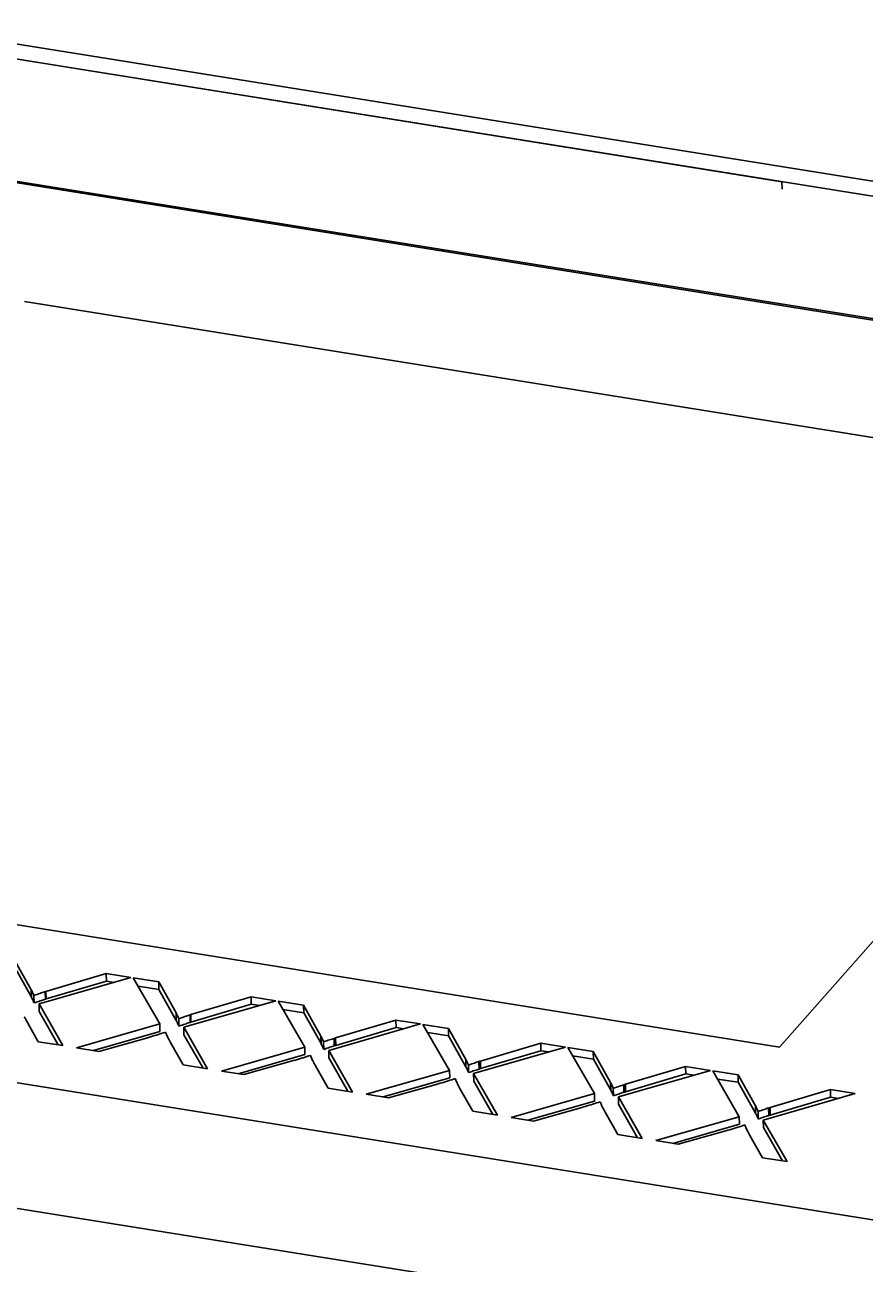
# Model space of a CAD drawing. Extents: x -1051 to 2563, y -231 to 775.
# Drawn here: x -177.97 to -172.94, y 536.33 to 543.75 of the extents above; entities that cross this region are included whole.
import ezdxf

# ---------------------------------------------------------------- set-up
doc = ezdxf.new("R2010")
doc.units = 0

msp = doc.modelspace()

# ---------------------------------------------------------------- linework, layer by layer
at = {"color": 7, "lineweight": 35, "ltscale": 0.282774}
for p, q in [((-178.7477, 543.7507), (-167.5792, 541.9613)), ((-167.5778, 541.8715), (-178.7463, 543.6609))]:
    msp.add_line(p, q, dxfattribs=at)
at = {"color": 7, "lineweight": 35, "ltscale": 0.134317}
msp.add_line((-173.4413, 542.8109), (-178.7463, 543.6609), dxfattribs=at)
at = {"color": 7, "lineweight": 35, "ltscale": 0.353467}
for p, q in [((-180.6903, 543.2407), (-166.7296, 541.0039)), ((-180.6901, 543.2317), (-166.7295, 540.9949)), ((-171.481, 535.6177), (-185.4417, 537.8545))]:
    msp.add_line(p, q, dxfattribs=at)
at = {"color": 7, "lineweight": 35, "ltscale": 0.001122}
for p, q in [((-173.4413, 542.8109), (-173.4406, 542.7661)), ((-177.8526, 537.9623), (-177.8519, 537.9175)), ((-177.92, 537.9398), (-177.9193, 537.8949)), ((-176.6199, 537.9318), (-176.6192, 537.8869)), ((-176.3056, 537.8814), (-176.3049, 537.8365)), ((-177.069, 537.835), (-177.0683, 537.7902)), ((-177.1661, 537.7693), (-177.1654, 537.7244)), ((-177.0224, 537.7498), (-177.0217, 537.705)), ((-176.1855, 537.6619), (-176.1848, 537.617)), ((-176.1182, 537.6844), (-176.1175, 537.6396)), ((-176.1137, 537.6859), (-176.113, 537.641)), ((-174.8854, 537.6539), (-174.8847, 537.609)), ((-174.5712, 537.6035), (-174.5705, 537.5587)), ((-175.3345, 537.5571), (-175.3338, 537.5123)), ((-175.2465, 537.5469), (-175.2458, 537.502)), ((-175.4316, 537.4914), (-175.4309, 537.4465)), ((-175.288, 537.4719), (-175.2873, 537.4271)), ((-174.4511, 537.384), (-174.4504, 537.3391)), ((-174.3888, 537.405), (-174.3881, 537.3601)), ((-174.3837, 537.4066), (-174.383, 537.3617)), ((-173.151, 537.376), (-173.1503, 537.3311)), ((-173.6001, 537.2792), (-173.5994, 537.2344)), ((-173.6972, 537.2135), (-173.6965, 537.1686)), ((-173.5216, 537.266), (-173.5209, 537.2211)), ((-173.512, 537.269), (-173.5113, 537.2241)), ((-173.5535, 537.194), (-173.5528, 537.1492))]:
    msp.add_line(p, q, dxfattribs=at)
at = {"color": 7, "lineweight": 35, "ltscale": 0.187621}
msp.add_line((-177.9763, 542.0934), (-170.566, 540.9062), dxfattribs=at)
at = {"color": 7, "lineweight": 35, "ltscale": 0.110498}
msp.add_line((-170.5314, 540.9454), (-173.4553, 537.6309), dxfattribs=at)
at = {"color": 7, "lineweight": 35, "ltscale": 0.188516}
msp.add_line((-173.4553, 537.6309), (-180.901, 538.8238), dxfattribs=at)
at = {"color": 7, "lineweight": 35, "ltscale": 0.282773}
msp.add_line((-172.3249, 536.504), (-183.4933, 538.2934), dxfattribs=at)
at = {"color": 7, "lineweight": 35, "ltscale": 0.005311}
for p, q in [((-178.0401, 538.1593), (-177.9362, 537.974)), ((-177.1721, 537.9755), (-177.0683, 537.7902)), ((-176.3056, 537.8814), (-176.2018, 537.6961)), ((-175.4377, 537.6976), (-175.3338, 537.5123)), ((-174.5712, 537.6035), (-174.4673, 537.4182)), ((-173.7033, 537.4197), (-173.5994, 537.2344))]:
    msp.add_line(p, q, dxfattribs=at)
at = {"color": 7, "lineweight": 35, "ltscale": 0.005312}
for p, q in [((-178.0394, 538.1144), (-177.9355, 537.9291)), ((-177.1729, 538.0204), (-177.069, 537.835)), ((-176.3049, 537.8365), (-176.201, 537.6512)), ((-175.4384, 537.7425), (-175.3345, 537.5571)), ((-174.5705, 537.5587), (-174.4666, 537.3733)), ((-173.704, 537.4646), (-173.6001, 537.2792))]:
    msp.add_line(p, q, dxfattribs=at)
at = {"color": 7, "lineweight": 35, "ltscale": 0.014318}
for p, q in [((-177.3392, 538.0471), (-177.8896, 537.8888)), ((-173.8703, 537.4912), (-174.4207, 537.333))]:
    msp.add_line(p, q, dxfattribs=at)
at = {"color": 7, "lineweight": 35, "ltscale": 0.009414}
for p, q in [((-177.8481, 537.9637), (-177.4871, 538.0707)), ((-177.8474, 537.9188), (-177.4864, 538.0258)), ((-176.9809, 537.8248), (-176.6199, 537.9318)), ((-176.9802, 537.7799), (-176.6192, 537.8869)), ((-176.1137, 537.6859), (-175.7527, 537.7928)), ((-176.113, 537.641), (-175.752, 537.7479)), ((-175.2465, 537.5469), (-174.8854, 537.6539)), ((-175.2458, 537.502), (-174.8847, 537.609)), ((-174.3792, 537.408), (-174.0182, 537.515)), ((-174.3785, 537.363), (-174.0175, 537.47)), ((-173.512, 537.269), (-173.151, 537.376)), ((-173.5113, 537.2241), (-173.1503, 537.3311))]:
    msp.add_line(p, q, dxfattribs=at)
at = {"color": 7, "lineweight": 35, "ltscale": 0.003745}
for p, q in [((-177.4871, 538.0707), (-177.3392, 538.0471)), ((-176.6199, 537.9318), (-176.472, 537.9081)), ((-175.7527, 537.7928), (-175.6047, 537.7692)), ((-174.8854, 537.6539), (-174.7375, 537.6302)), ((-174.0182, 537.515), (-173.8703, 537.4912)), ((-173.151, 537.376), (-173.0031, 537.3523))]:
    msp.add_line(p, q, dxfattribs=at)
at = {"color": 7, "lineweight": 35, "ltscale": 0.001123}
for p, q in [((-177.4871, 538.0707), (-177.4864, 538.0258)), ((-177.1729, 538.0204), (-177.1721, 537.9755)), ((-177.9362, 537.974), (-177.9355, 537.9291)), ((-177.8481, 537.9637), (-177.8474, 537.9188)), ((-177.8896, 537.8888), (-177.8889, 537.8439)), ((-177.0528, 537.8008), (-177.0521, 537.7559)), ((-176.9854, 537.8234), (-176.9847, 537.7785)), ((-176.9809, 537.8248), (-176.9802, 537.7799)), ((-175.7527, 537.7928), (-175.752, 537.7479)), ((-175.4384, 537.7425), (-175.4377, 537.6976)), ((-176.2018, 537.6961), (-176.201, 537.6512)), ((-176.1232, 537.6829), (-176.1225, 537.6379)), ((-176.2989, 537.6304), (-176.2982, 537.5854)), ((-176.1552, 537.6109), (-176.1545, 537.566)), ((-175.3183, 537.5229), (-175.3176, 537.478)), ((-175.256, 537.5439), (-175.2553, 537.499)), ((-175.2509, 537.5455), (-175.2502, 537.5006)), ((-174.0182, 537.515), (-174.0175, 537.47)), ((-173.704, 537.4646), (-173.7033, 537.4197)), ((-174.5644, 537.3525), (-174.5637, 537.3076)), ((-174.4673, 537.4182), (-174.4666, 537.3733)), ((-174.3792, 537.408), (-174.3785, 537.363)), ((-174.4207, 537.333), (-174.42, 537.2881)), ((-173.5839, 537.2451), (-173.5832, 537.2001)), ((-173.5165, 537.2676), (-173.5158, 537.2227))]:
    msp.add_line(p, q, dxfattribs=at)
at = {"color": 7, "lineweight": 35, "ltscale": 0.001195}
for p, q in [((-177.4864, 538.0258), (-177.4392, 538.0183)), ((-176.6192, 537.8869), (-176.572, 537.8793)), ((-175.752, 537.7479), (-175.7048, 537.7404)), ((-174.8847, 537.609), (-174.8375, 537.6014)), ((-174.0175, 537.47), (-173.9703, 537.4625)), ((-173.1503, 537.3311), (-173.1031, 537.3235))]:
    msp.add_line(p, q, dxfattribs=at)
at = {"color": 7, "lineweight": 35, "ltscale": 0.007954}
for p, q in [((-177.1661, 537.7693), (-177.3252, 538.0448)), ((-175.4316, 537.4914), (-175.5908, 537.7669)), ((-173.6972, 537.2135), (-173.8563, 537.489))]:
    msp.add_line(p, q, dxfattribs=at)
at = {"color": 7, "lineweight": 35, "ltscale": 0.003858}
for p, q in [((-177.3252, 538.0448), (-177.1729, 538.0204)), ((-176.458, 537.9058), (-176.3056, 537.8814)), ((-175.5908, 537.7669), (-175.4384, 537.7425)), ((-174.7236, 537.6279), (-174.5712, 537.6035)), ((-173.8563, 537.489), (-173.704, 537.4646))]:
    msp.add_line(p, q, dxfattribs=at)
at = {"color": 7, "lineweight": 35, "ltscale": 9.12861e-05}
for p, q in [((-177.9362, 537.974), (-177.9345, 537.9708)), ((-173.5994, 537.2344), (-173.5977, 537.2311))]:
    msp.add_line(p, q, dxfattribs=at)
at = {"color": 7, "lineweight": 35, "ltscale": 9.09347e-05}
for p, q in [((-177.9345, 537.9708), (-177.9328, 537.9675)), ((-177.9338, 537.9259), (-177.9321, 537.9227)), ((-177.0673, 537.8318), (-177.0656, 537.8286)), ((-174.4649, 537.3701), (-174.4633, 537.3669)), ((-173.5984, 537.2761), (-173.5967, 537.2728)), ((-173.5977, 537.2311), (-173.596, 537.2279))]:
    msp.add_line(p, q, dxfattribs=at)
at = {"color": 7, "lineweight": 35, "ltscale": 9.22944e-05}
for p, q in [((-177.9328, 537.9675), (-177.9312, 537.9642)), ((-177.9321, 537.9227), (-177.9305, 537.9194)), ((-177.0656, 537.8286), (-177.064, 537.8253)), ((-173.5967, 537.2728), (-173.5951, 537.2695)), ((-173.596, 537.2279), (-173.5944, 537.2246))]:
    msp.add_line(p, q, dxfattribs=at)
at = {"color": 7, "lineweight": 35, "ltscale": 9.3323e-05}
for p, q in [((-177.9312, 537.9642), (-177.9296, 537.9609)), ((-177.9296, 537.9609), (-177.9279, 537.9575)), ((-175.3272, 537.4991), (-175.3255, 537.4958)), ((-174.4607, 537.4051), (-174.459, 537.4017)), ((-173.5951, 537.2695), (-173.5934, 537.2662)), ((-173.5944, 537.2246), (-173.5927, 537.2213))]:
    msp.add_line(p, q, dxfattribs=at)
at = {"color": 7, "lineweight": 35, "ltscale": 9.59152e-05}
for p, q in [((-177.9279, 537.9575), (-177.9263, 537.954)), ((-177.06, 537.7737), (-177.0584, 537.7702)), ((-176.1935, 537.6796), (-176.1919, 537.6761)), ((-174.4574, 537.3983), (-174.4558, 537.3948))]:
    msp.add_line(p, q, dxfattribs=at)
at = {"color": 7, "lineweight": 35, "ltscale": 9.5596e-05}
for p, q in [((-177.9263, 537.954), (-177.9247, 537.9506)), ((-177.0584, 537.7702), (-177.0568, 537.7667)), ((-176.1919, 537.6761), (-176.1903, 537.6727))]:
    msp.add_line(p, q, dxfattribs=at)
at = {"color": 7, "lineweight": 35, "ltscale": 9.69864e-05}
for p, q in [((-177.9247, 537.9506), (-177.9231, 537.947)), ((-177.9256, 537.9092), (-177.924, 537.9056)), ((-177.924, 537.9056), (-177.9224, 537.9021)), ((-177.0591, 537.8151), (-177.0575, 537.8116)), ((-177.0575, 537.8116), (-177.0559, 537.808)), ((-177.0568, 537.7667), (-177.0552, 537.7632)), ((-176.1903, 537.6727), (-176.1887, 537.6691)), ((-175.323, 537.5337), (-175.3215, 537.5302)), ((-175.3223, 537.4888), (-175.3208, 537.4853)), ((-173.5886, 537.2558), (-173.587, 537.2523)), ((-173.5879, 537.2109), (-173.5863, 537.2074))]:
    msp.add_line(p, q, dxfattribs=at)
at = {"color": 7, "lineweight": 35, "ltscale": 9.82275e-05}
for p, q in [((-177.9231, 537.947), (-177.9216, 537.9434)), ((-177.0559, 537.808), (-177.0543, 537.8044)), ((-177.0552, 537.7632), (-177.0536, 537.7596)), ((-175.3208, 537.4853), (-175.3192, 537.4817)), ((-174.4542, 537.3912), (-174.4527, 537.3876))]:
    msp.add_line(p, q, dxfattribs=at)
at = {"color": 7, "lineweight": 35, "ltscale": 9.93295e-05}
msp.add_line((-177.9216, 537.9434), (-177.92, 537.9398), dxfattribs=at)
at = {"color": 7, "lineweight": 35, "ltscale": 0.000262266}
for p, q in [((-177.92, 537.9398), (-177.9101, 537.9432)), ((-174.4504, 537.3391), (-174.4405, 537.3425)), ((-173.5839, 537.2451), (-173.574, 537.2485)), ((-173.5832, 537.2001), (-173.5733, 537.2036))]:
    msp.add_line(p, q, dxfattribs=at)
at = {"color": 7, "lineweight": 35, "ltscale": 0.000246349}
msp.add_line((-177.9101, 537.9432), (-177.9008, 537.9464), dxfattribs=at)
at = {"color": 7, "lineweight": 35, "ltscale": 0.000229442}
for p, q in [((-177.9008, 537.9464), (-177.8921, 537.9493)), ((-177.9001, 537.9015), (-177.8914, 537.9044)), ((-177.0336, 537.8074), (-177.0249, 537.8104)), ((-176.1656, 537.6236), (-176.157, 537.6265)), ((-175.2991, 537.5295), (-175.2904, 537.5325)), ((-174.4312, 537.3457), (-174.4225, 537.3486)), ((-173.5647, 537.2516), (-173.556, 537.2546))]:
    msp.add_line(p, q, dxfattribs=at)
at = {"color": 7, "lineweight": 35, "ltscale": 0.000213521}
for p, q in [((-177.8921, 537.9493), (-177.884, 537.9521)), ((-177.8914, 537.9044), (-177.8833, 537.9072)), ((-177.0249, 537.8104), (-177.0168, 537.8131)), ((-177.0242, 537.7655), (-177.0161, 537.7682)), ((-173.5553, 537.2097), (-173.5472, 537.2125))]:
    msp.add_line(p, q, dxfattribs=at)
at = {"color": 7, "lineweight": 35, "ltscale": 0.000197474}
for p, q in [((-177.884, 537.9521), (-177.8765, 537.9546)), ((-176.1496, 537.6742), (-176.1421, 537.6767)), ((-176.1488, 537.6293), (-176.1414, 537.6318)), ((-175.2823, 537.5352), (-175.2748, 537.5377)), ((-175.2816, 537.4904), (-175.2741, 537.4929))]:
    msp.add_line(p, q, dxfattribs=at)
at = {"color": 7, "lineweight": 35, "ltscale": 0.00018107}
for p, q in [((-177.8765, 537.9546), (-177.8696, 537.9568)), ((-176.1421, 537.6767), (-176.1352, 537.679)), ((-175.2741, 537.4929), (-175.2673, 537.4951))]:
    msp.add_line(p, q, dxfattribs=at)
at = {"color": 7, "lineweight": 35, "ltscale": 0.000165507}
for p, q in [((-177.8696, 537.9568), (-177.8633, 537.9589)), ((-177.8689, 537.912), (-177.8626, 537.9141)), ((-177.0017, 537.773), (-176.9954, 537.7751)), ((-173.5328, 537.2172), (-173.5265, 537.2193))]:
    msp.add_line(p, q, dxfattribs=at)
at = {"color": 7, "lineweight": 35, "ltscale": 0.000149107}
for p, q in [((-177.8633, 537.9589), (-177.8577, 537.9608)), ((-177.8626, 537.9141), (-177.857, 537.9159)), ((-176.9961, 537.8199), (-176.9904, 537.8218)), ((-176.9954, 537.7751), (-176.9897, 537.7769)), ((-176.1289, 537.681), (-176.1232, 537.6829)), ((-176.1282, 537.6361), (-176.1225, 537.6379)), ((-175.2617, 537.5421), (-175.256, 537.5439)), ((-175.261, 537.4972), (-175.2553, 537.499)), ((-174.3938, 537.3583), (-174.3881, 537.3601)), ((-173.5272, 537.2642), (-173.5216, 537.266))]:
    msp.add_line(p, q, dxfattribs=at)
at = {"color": 7, "lineweight": 35, "ltscale": 0.000132716}
for p, q in [((-177.8577, 537.9608), (-177.8526, 537.9623)), ((-177.857, 537.9159), (-177.8519, 537.9175)), ((-176.9897, 537.7769), (-176.9847, 537.7785)), ((-176.1232, 537.6829), (-176.1182, 537.6844)), ((-175.256, 537.5439), (-175.2509, 537.5455)), ((-174.3881, 537.3601), (-174.383, 537.3617))]:
    msp.add_line(p, q, dxfattribs=at)
at = {"color": 7, "lineweight": 35, "ltscale": 0.000116787}
for p, q in [((-177.8526, 537.9623), (-177.8481, 537.9637)), ((-176.9854, 537.8234), (-176.9809, 537.8248)), ((-173.5158, 537.2227), (-173.5113, 537.2241))]:
    msp.add_line(p, q, dxfattribs=at)
at = {"color": 7, "lineweight": 35, "ltscale": 0.003154}
for p, q in [((-177.2967, 537.9954), (-177.1721, 537.9755)), ((-176.4295, 537.8565), (-176.3049, 537.8365)), ((-175.5623, 537.7175), (-175.4377, 537.6976)), ((-174.6951, 537.5786), (-174.5705, 537.5587)), ((-173.8278, 537.4396), (-173.7033, 537.4197))]:
    msp.add_line(p, q, dxfattribs=at)
at = {"color": 7, "lineweight": 35, "ltscale": 8.97581e-05}
for p, q in [((-177.9355, 537.9291), (-177.9338, 537.9259)), ((-177.069, 537.835), (-177.0673, 537.8318)), ((-176.201, 537.6512), (-176.1994, 537.648)), ((-175.3345, 537.5571), (-175.3329, 537.554))]:
    msp.add_line(p, q, dxfattribs=at)
at = {"color": 7, "lineweight": 35, "ltscale": 9.34904e-05}
for p, q in [((-177.9305, 537.9194), (-177.9288, 537.916)), ((-177.064, 537.8253), (-177.0623, 537.822)), ((-177.0633, 537.7804), (-177.0616, 537.777)), ((-176.1967, 537.6863), (-176.1951, 537.683)), ((-176.196, 537.6415), (-176.1944, 537.6381)), ((-175.3295, 537.5474), (-175.3279, 537.5441)), ((-175.3288, 537.5025), (-175.3272, 537.4991)), ((-174.4623, 537.4084), (-174.4607, 537.4051)), ((-173.5927, 537.2213), (-173.5911, 537.2179))]:
    msp.add_line(p, q, dxfattribs=at)
at = {"color": 7, "lineweight": 35, "ltscale": 9.45337e-05}
for p, q in [((-177.9288, 537.916), (-177.9272, 537.9126)), ((-177.9272, 537.9126), (-177.9256, 537.9092)), ((-177.0623, 537.822), (-177.0607, 537.8185)), ((-177.0607, 537.8185), (-177.0591, 537.8151)), ((-176.1944, 537.6381), (-176.1928, 537.6347)), ((-176.1928, 537.6347), (-176.1912, 537.6313)), ((-175.3279, 537.5441), (-175.3263, 537.5406)), ((-175.3263, 537.5406), (-175.3246, 537.5372)), ((-173.5918, 537.2628), (-173.5902, 537.2593))]:
    msp.add_line(p, q, dxfattribs=at)
at = {"color": 7, "lineweight": 35, "ltscale": 9.6831e-05}
for p, q in [((-177.9224, 537.9021), (-177.9209, 537.8986)), ((-176.1896, 537.6277), (-176.188, 537.6242)), ((-175.3215, 537.5302), (-175.3199, 537.5266)), ((-174.4558, 537.3948), (-174.4542, 537.3912)), ((-174.4551, 537.3499), (-174.4535, 537.3463)), ((-174.4535, 537.3463), (-174.452, 537.3428))]:
    msp.add_line(p, q, dxfattribs=at)
at = {"color": 7, "lineweight": 35, "ltscale": 9.94781e-05}
for p, q in [((-177.9209, 537.8986), (-177.9193, 537.8949)), ((-177.0536, 537.7596), (-177.0521, 537.7559)), ((-176.1871, 537.6655), (-176.1855, 537.6619)), ((-175.3199, 537.5266), (-175.3183, 537.5229)), ((-175.3192, 537.4817), (-175.3176, 537.478)), ((-174.4527, 537.3876), (-174.4511, 537.384)), ((-174.452, 537.3428), (-174.4504, 537.3391)), ((-173.5847, 537.2038), (-173.5832, 537.2001))]:
    msp.add_line(p, q, dxfattribs=at)
at = {"color": 7, "lineweight": 35, "ltscale": 0.000261905}
for p, q in [((-177.9193, 537.8949), (-177.9094, 537.8983)), ((-177.0528, 537.8008), (-177.0429, 537.8043)), ((-177.0521, 537.7559), (-177.0422, 537.7593)), ((-176.1848, 537.617), (-176.1749, 537.6204)), ((-175.3183, 537.5229), (-175.3084, 537.5264)), ((-175.3176, 537.478), (-175.3077, 537.4814)), ((-174.4511, 537.384), (-174.4412, 537.3874))]:
    msp.add_line(p, q, dxfattribs=at)
at = {"color": 7, "lineweight": 35, "ltscale": 0.000245852}
for p, q in [((-177.9094, 537.8983), (-177.9001, 537.9015)), ((-177.0429, 537.8043), (-177.0336, 537.8074)), ((-177.0422, 537.7593), (-177.0329, 537.7625)), ((-176.1757, 537.6653), (-176.1664, 537.6685)), ((-174.4412, 537.3874), (-174.4319, 537.3906)), ((-173.5733, 537.2036), (-173.564, 537.2067))]:
    msp.add_line(p, q, dxfattribs=at)
at = {"color": 7, "lineweight": 35, "ltscale": 0.007177}
for p, q in [((-177.8896, 537.8888), (-177.7472, 537.6395)), ((-176.1552, 537.6109), (-176.0128, 537.3616)), ((-175.288, 537.4719), (-175.1455, 537.2227)), ((-174.4207, 537.333), (-174.2783, 537.0837)), ((-173.5535, 537.194), (-173.4111, 536.9448))]:
    msp.add_line(p, q, dxfattribs=at)
at = {"color": 7, "lineweight": 35, "ltscale": 0.000197835}
for p, q in [((-177.8833, 537.9072), (-177.8758, 537.9097)), ((-177.0168, 537.8131), (-177.0093, 537.8156)), ((-177.0161, 537.7682), (-177.0086, 537.7708))]:
    msp.add_line(p, q, dxfattribs=at)
at = {"color": 7, "lineweight": 35, "ltscale": 0.00018119}
for p, q in [((-177.8758, 537.9097), (-177.8689, 537.912)), ((-177.0093, 537.8156), (-177.0024, 537.8179))]:
    msp.add_line(p, q, dxfattribs=at)
at = {"color": 7, "lineweight": 35, "ltscale": 0.000116338}
msp.add_line((-177.8519, 537.9175), (-177.8474, 537.9188), dxfattribs=at)
at = {"color": 7, "lineweight": 35, "ltscale": 0.014319}
for p, q in [((-176.472, 537.9081), (-177.0224, 537.7498)), ((-175.6047, 537.7692), (-176.1552, 537.6109)), ((-174.7375, 537.6302), (-175.288, 537.4719)), ((-173.0031, 537.3523), (-173.5535, 537.194))]:
    msp.add_line(p, q, dxfattribs=at)
at = {"color": 7, "lineweight": 35, "ltscale": 0.007953}
for p, q in [((-176.2989, 537.6304), (-176.458, 537.9058)), ((-174.5644, 537.3525), (-174.7236, 537.6279))]:
    msp.add_line(p, q, dxfattribs=at)
at = {"color": 7, "lineweight": 35, "ltscale": 0.000218836}
for p, q in [((-177.9735, 537.8044), (-177.9777, 537.8121)), ((-177.1063, 537.6655), (-177.1105, 537.6732))]:
    msp.add_line(p, q, dxfattribs=at)
at = {"color": 7, "lineweight": 35, "ltscale": 0.000232611}
for p, q in [((-177.969, 537.7963), (-177.9735, 537.8044)), ((-177.1018, 537.6574), (-177.1063, 537.6655))]:
    msp.add_line(p, q, dxfattribs=at)
at = {"color": 7, "lineweight": 35, "ltscale": 0.003825}
for p, q in [((-177.8939, 537.663), (-177.969, 537.7963)), ((-176.1594, 537.3851), (-176.2346, 537.5184)), ((-174.425, 537.1072), (-174.5001, 537.2405))]:
    msp.add_line(p, q, dxfattribs=at)
at = {"color": 7, "lineweight": 35, "ltscale": 0.005757}
for p, q in [((-177.8889, 537.8439), (-177.7747, 537.6439)), ((-177.0217, 537.705), (-176.9074, 537.505)), ((-176.1545, 537.566), (-176.0402, 537.366)), ((-174.42, 537.2881), (-174.3058, 537.0881)), ((-173.5528, 537.1492), (-173.4386, 536.9492))]:
    msp.add_line(p, q, dxfattribs=at)
at = {"color": 7, "lineweight": 35, "ltscale": 9.80756e-05}
for p, q in [((-177.0543, 537.8044), (-177.0528, 537.8008)), ((-176.1864, 537.6206), (-176.1848, 537.617)), ((-173.587, 537.2523), (-173.5854, 537.2487)), ((-173.5863, 537.2074), (-173.5847, 537.2038)), ((-173.5854, 537.2487), (-173.5839, 537.2451))]:
    msp.add_line(p, q, dxfattribs=at)
at = {"color": 7, "lineweight": 35, "ltscale": 0.000165035}
msp.add_line((-177.0024, 537.8179), (-176.9961, 537.8199), dxfattribs=at)
at = {"color": 7, "lineweight": 35, "ltscale": 0.00013318}
for p, q in [((-176.9904, 537.8218), (-176.9854, 537.8234)), ((-176.1225, 537.6379), (-176.1175, 537.6396)), ((-173.5216, 537.266), (-173.5165, 537.2676))]:
    msp.add_line(p, q, dxfattribs=at)
at = {"color": 7, "lineweight": 35, "ltscale": 0.012982}
for p, q in [((-177.6653, 537.6264), (-177.1661, 537.7693)), ((-176.7981, 537.4874), (-176.2989, 537.6304)), ((-175.9309, 537.3485), (-175.4316, 537.4914)), ((-175.0637, 537.2096), (-174.5644, 537.3525)), ((-174.1964, 537.0706), (-173.6972, 537.2135))]:
    msp.add_line(p, q, dxfattribs=at)
at = {"color": 7, "lineweight": 35, "ltscale": 0.010374}
for p, q in [((-177.5643, 537.6102), (-177.1654, 537.7244)), ((-176.6971, 537.4713), (-176.2982, 537.5854)), ((-175.8299, 537.3323), (-175.4309, 537.4465)), ((-174.9626, 537.1934), (-174.5637, 537.3076)), ((-174.0954, 537.0544), (-173.6965, 537.1686))]:
    msp.add_line(p, q, dxfattribs=at)
at = {"color": 7, "lineweight": 35, "ltscale": 0.000273359}
for p, q in [((-177.1318, 537.7203), (-177.1422, 537.7167)), ((-175.3974, 537.4424), (-175.4077, 537.4388)), ((-173.6629, 537.1645), (-173.6733, 537.1609))]:
    msp.add_line(p, q, dxfattribs=at)
at = {"color": 7, "lineweight": 35, "ltscale": 0.000117255}
for p, q in [((-177.1303, 537.7158), (-177.1318, 537.7203)), ((-176.2631, 537.5768), (-176.2646, 537.5813)), ((-175.3959, 537.4379), (-175.3974, 537.4424)), ((-174.5287, 537.299), (-174.5302, 537.3034))]:
    msp.add_line(p, q, dxfattribs=at)
at = {"color": 7, "lineweight": 35, "ltscale": 9.11098e-05}
for p, q in [((-177.0683, 537.7902), (-177.0666, 537.7869)), ((-177.0666, 537.7869), (-177.0649, 537.7837)), ((-176.2018, 537.6961), (-176.2001, 537.6929)), ((-176.2001, 537.6929), (-176.1984, 537.6896)), ((-176.1994, 537.648), (-176.1977, 537.6448)), ((-175.3338, 537.5123), (-175.3322, 537.509)), ((-175.3329, 537.554), (-175.3312, 537.5507)), ((-175.3322, 537.509), (-175.3305, 537.5058)), ((-174.4673, 537.4182), (-174.4656, 537.415)), ((-174.4656, 537.415), (-174.464, 537.4117))]:
    msp.add_line(p, q, dxfattribs=at)
at = {"color": 7, "lineweight": 35, "ltscale": 9.21232e-05}
for p, q in [((-177.0649, 537.7837), (-177.0633, 537.7804)), ((-176.1984, 537.6896), (-176.1967, 537.6863)), ((-176.1977, 537.6448), (-176.196, 537.6415)), ((-175.3312, 537.5507), (-175.3295, 537.5474)), ((-175.3305, 537.5058), (-175.3288, 537.5025)), ((-174.464, 537.4117), (-174.4623, 537.4084))]:
    msp.add_line(p, q, dxfattribs=at)
at = {"color": 7, "lineweight": 35, "ltscale": 9.31568e-05}
for p, q in [((-177.0616, 537.777), (-177.06, 537.7737)), ((-176.1951, 537.683), (-176.1935, 537.6796))]:
    msp.add_line(p, q, dxfattribs=at)
at = {"color": 7, "lineweight": 35, "ltscale": 0.000229934}
for p, q in [((-177.0329, 537.7625), (-177.0242, 537.7655)), ((-176.1664, 537.6685), (-176.1577, 537.6714)), ((-175.2984, 537.4846), (-175.2897, 537.4876)), ((-174.4319, 537.3906), (-174.4232, 537.3936)), ((-173.564, 537.2067), (-173.5553, 537.2097))]:
    msp.add_line(p, q, dxfattribs=at)
at = {"color": 7, "lineweight": 35, "ltscale": 0.007176}
msp.add_line((-177.0224, 537.7498), (-176.88, 537.5006), dxfattribs=at)
at = {"color": 7, "lineweight": 35, "ltscale": 0.000180707}
msp.add_line((-177.0086, 537.7708), (-177.0017, 537.773), dxfattribs=at)
at = {"color": 7, "lineweight": 35, "ltscale": 0.000117151}
for p, q in [((-176.9847, 537.7785), (-176.9802, 537.7799)), ((-176.1182, 537.6844), (-176.1137, 537.6859)), ((-176.1175, 537.6396), (-176.113, 537.641)), ((-175.2502, 537.5006), (-175.2458, 537.502)), ((-174.3837, 537.4066), (-174.3792, 537.408))]:
    msp.add_line(p, q, dxfattribs=at)
at = {"color": 7, "lineweight": 35, "ltscale": 0.003713}
for p, q in [((-177.7472, 537.6395), (-177.8939, 537.663)), ((-176.88, 537.5006), (-177.0266, 537.524)), ((-176.0128, 537.3616), (-176.1594, 537.3851)), ((-175.1455, 537.2227), (-175.2922, 537.2462)), ((-174.2783, 537.0837), (-174.425, 537.1072)), ((-173.4111, 536.9448), (-173.5578, 536.9683))]:
    msp.add_line(p, q, dxfattribs=at)
at = {"color": 7, "lineweight": 35, "ltscale": 0.007382}
for p, q in [((-177.2471, 537.6849), (-177.5314, 537.6049)), ((-176.3799, 537.5459), (-176.6641, 537.466)), ((-175.5126, 537.407), (-175.7969, 537.327)), ((-174.6454, 537.268), (-174.9297, 537.1881))]:
    msp.add_line(p, q, dxfattribs=at)
at = {"color": 7, "lineweight": 35, "ltscale": 0.000330226}
msp.add_line((-177.2344, 537.6884), (-177.2471, 537.6849), dxfattribs=at)
at = {"color": 7, "lineweight": 35, "ltscale": 0.000323616}
for p, q in [((-177.2219, 537.692), (-177.2344, 537.6884)), ((-176.3547, 537.553), (-176.3672, 537.5495)), ((-175.4875, 537.4141), (-175.4999, 537.4105)), ((-174.6203, 537.2751), (-174.6327, 537.2716))]:
    msp.add_line(p, q, dxfattribs=at)
at = {"color": 7, "lineweight": 35, "ltscale": 0.000317446}
msp.add_line((-177.2097, 537.6956), (-177.2219, 537.692), dxfattribs=at)
at = {"color": 7, "lineweight": 35, "ltscale": 0.000311161}
for p, q in [((-177.1978, 537.6991), (-177.2097, 537.6956)), ((-176.3306, 537.5601), (-176.3425, 537.5566))]:
    msp.add_line(p, q, dxfattribs=at)
at = {"color": 7, "lineweight": 35, "ltscale": 0.000304584}
for p, q in [((-177.1862, 537.7026), (-177.1978, 537.6991)), ((-176.3189, 537.5637), (-176.3306, 537.5601)), ((-175.4517, 537.4247), (-175.4634, 537.4211)), ((-174.5845, 537.2858), (-174.5962, 537.2822))]:
    msp.add_line(p, q, dxfattribs=at)
at = {"color": 7, "lineweight": 35, "ltscale": 0.00029802}
msp.add_line((-177.1748, 537.7062), (-177.1862, 537.7026), dxfattribs=at)
at = {"color": 7, "lineweight": 35, "ltscale": 0.000292198}
for p, q in [((-177.1636, 537.7097), (-177.1748, 537.7062)), ((-175.4292, 537.4318), (-175.4403, 537.4282))]:
    msp.add_line(p, q, dxfattribs=at)
at = {"color": 7, "lineweight": 35, "ltscale": 0.000285192}
msp.add_line((-177.1528, 537.7132), (-177.1636, 537.7097), dxfattribs=at)
at = {"color": 7, "lineweight": 35, "ltscale": 0.000279865}
msp.add_line((-177.1422, 537.7167), (-177.1528, 537.7132), dxfattribs=at)
at = {"color": 7, "lineweight": 35, "ltscale": 0.000130238}
for p, q in [((-177.1285, 537.7109), (-177.1303, 537.7158)), ((-176.2613, 537.572), (-176.2631, 537.5768)), ((-173.6596, 537.1552), (-173.6615, 537.16))]:
    msp.add_line(p, q, dxfattribs=at)
at = {"color": 7, "lineweight": 35, "ltscale": 0.000143234}
for p, q in [((-177.1264, 537.7056), (-177.1285, 537.7109)), ((-173.6575, 537.1498), (-173.6596, 537.1552))]:
    msp.add_line(p, q, dxfattribs=at)
at = {"color": 7, "lineweight": 35, "ltscale": 0.000155085}
for p, q in [((-177.1239, 537.7), (-177.1264, 537.7056)), ((-176.2567, 537.561), (-176.2592, 537.5667)), ((-175.3894, 537.4221), (-175.3919, 537.4277))]:
    msp.add_line(p, q, dxfattribs=at)
at = {"color": 7, "lineweight": 35, "ltscale": 0.000168117}
msp.add_line((-177.121, 537.6938), (-177.1239, 537.7), dxfattribs=at)
at = {"color": 7, "lineweight": 35, "ltscale": 0.000180157}
for p, q in [((-177.1179, 537.6874), (-177.121, 537.6938)), ((-176.2506, 537.5485), (-176.2538, 537.5549)), ((-175.3834, 537.4095), (-175.3866, 537.416)), ((-173.649, 537.1316), (-173.6522, 537.1381))]:
    msp.add_line(p, q, dxfattribs=at)
at = {"color": 7, "lineweight": 35, "ltscale": 0.000193637}
msp.add_line((-177.1143, 537.6805), (-177.1179, 537.6874), dxfattribs=at)
at = {"color": 7, "lineweight": 35, "ltscale": 0.000205456}
for p, q in [((-177.1105, 537.6732), (-177.1143, 537.6805)), ((-175.3761, 537.3953), (-175.3799, 537.4026))]:
    msp.add_line(p, q, dxfattribs=at)
at = {"color": 7, "lineweight": 35, "ltscale": 0.003827}
for p, q in [((-177.0266, 537.524), (-177.1018, 537.6574)), ((-175.2922, 537.2462), (-175.3673, 537.3795)), ((-173.5578, 536.9683), (-173.6329, 537.1016))]:
    msp.add_line(p, q, dxfattribs=at)
at = {"color": 7, "lineweight": 35, "ltscale": 9.83807e-05}
for p, q in [((-176.1887, 537.6691), (-176.1871, 537.6655)), ((-176.188, 537.6242), (-176.1864, 537.6206))]:
    msp.add_line(p, q, dxfattribs=at)
at = {"color": 7, "lineweight": 35, "ltscale": 0.000261545}
msp.add_line((-176.1855, 537.6619), (-176.1757, 537.6653), dxfattribs=at)
at = {"color": 7, "lineweight": 35, "ltscale": 0.000213882}
for p, q in [((-176.1577, 537.6714), (-176.1496, 537.6742)), ((-176.157, 537.6265), (-176.1488, 537.6293)), ((-175.2904, 537.5325), (-175.2823, 537.5352)), ((-175.2897, 537.4876), (-175.2816, 537.4904)), ((-174.4232, 537.3936), (-174.4151, 537.3963)), ((-174.4225, 537.3486), (-174.4144, 537.3514)), ((-173.556, 537.2546), (-173.5479, 537.2573))]:
    msp.add_line(p, q, dxfattribs=at)
at = {"color": 7, "lineweight": 35, "ltscale": 0.000165145}
for p, q in [((-176.1352, 537.679), (-176.1289, 537.681)), ((-175.268, 537.54), (-175.2617, 537.5421)), ((-175.2673, 537.4951), (-175.261, 537.4972)), ((-174.4007, 537.4011), (-174.3945, 537.4031)), ((-174.4, 537.3562), (-174.3938, 537.3583))]:
    msp.add_line(p, q, dxfattribs=at)
at = {"color": 7, "lineweight": 35, "ltscale": 0.003392}
for p, q in [((-177.5314, 537.6049), (-177.6653, 537.6264)), ((-175.7969, 537.327), (-175.9309, 537.3485)), ((-174.9297, 537.1881), (-175.0637, 537.2096)), ((-174.0625, 537.0491), (-174.1964, 537.0706))]:
    msp.add_line(p, q, dxfattribs=at)
at = {"color": 7, "lineweight": 35, "ltscale": 0.000291834}
for p, q in [((-176.2964, 537.5707), (-176.3075, 537.5672)), ((-174.562, 537.2928), (-174.5731, 537.2893))]:
    msp.add_line(p, q, dxfattribs=at)
at = {"color": 7, "lineweight": 35, "ltscale": 0.000286024}
for p, q in [((-176.2855, 537.5743), (-176.2964, 537.5707)), ((-174.5511, 537.2964), (-174.562, 537.2928))]:
    msp.add_line(p, q, dxfattribs=at)
at = {"color": 7, "lineweight": 35, "ltscale": 0.000279503}
for p, q in [((-176.2749, 537.5778), (-176.2855, 537.5743)), ((-175.4077, 537.4388), (-175.4183, 537.4353))]:
    msp.add_line(p, q, dxfattribs=at)
at = {"color": 7, "lineweight": 35, "ltscale": 0.000272869}
for p, q in [((-176.2646, 537.5813), (-176.2749, 537.5778)), ((-174.5302, 537.3034), (-174.5405, 537.2999))]:
    msp.add_line(p, q, dxfattribs=at)
at = {"color": 7, "lineweight": 35, "ltscale": 0.000141821}
msp.add_line((-176.2592, 537.5667), (-176.2613, 537.572), dxfattribs=at)
at = {"color": 7, "lineweight": 35, "ltscale": 9.7143e-05}
for p, q in [((-176.1912, 537.6313), (-176.1896, 537.6277)), ((-175.3246, 537.5372), (-175.323, 537.5337)), ((-173.5902, 537.2593), (-173.5886, 537.2558))]:
    msp.add_line(p, q, dxfattribs=at)
at = {"color": 7, "lineweight": 35, "ltscale": 0.000245491}
for p, q in [((-176.1749, 537.6204), (-176.1656, 537.6236)), ((-175.3084, 537.5264), (-175.2991, 537.5295)), ((-175.3077, 537.4814), (-175.2984, 537.4846)), ((-174.4405, 537.3425), (-174.4312, 537.3457)), ((-173.574, 537.2485), (-173.5647, 537.2516))]:
    msp.add_line(p, q, dxfattribs=at)
at = {"color": 7, "lineweight": 35, "ltscale": 0.000181551}
for p, q in [((-176.1414, 537.6318), (-176.1345, 537.6341)), ((-175.2748, 537.5377), (-175.268, 537.54))]:
    msp.add_line(p, q, dxfattribs=at)
at = {"color": 7, "lineweight": 35, "ltscale": 0.000164672}
for p, q in [((-176.1345, 537.6341), (-176.1282, 537.6361)), ((-173.5335, 537.2621), (-173.5272, 537.2642))]:
    msp.add_line(p, q, dxfattribs=at)
at = {"color": 7, "lineweight": 35, "ltscale": 0.000330638}
msp.add_line((-176.3672, 537.5495), (-176.3799, 537.5459), dxfattribs=at)
at = {"color": 7, "lineweight": 35, "ltscale": 0.000317017}
msp.add_line((-176.3425, 537.5566), (-176.3547, 537.553), dxfattribs=at)
at = {"color": 7, "lineweight": 35, "ltscale": 0.000298385}
for p, q in [((-176.3075, 537.5672), (-176.3189, 537.5637)), ((-175.4403, 537.4282), (-175.4517, 537.4247)), ((-173.7059, 537.1504), (-173.7173, 537.1469))]:
    msp.add_line(p, q, dxfattribs=at)
at = {"color": 7, "lineweight": 35, "ltscale": 0.000168278}
for p, q in [((-176.2538, 537.5549), (-176.2567, 537.561)), ((-175.3866, 537.416), (-175.3894, 537.4221)), ((-173.6522, 537.1381), (-173.655, 537.1442))]:
    msp.add_line(p, q, dxfattribs=at)
at = {"color": 7, "lineweight": 35, "ltscale": 0.000193463}
for p, q in [((-176.2471, 537.5416), (-176.2506, 537.5485)), ((-175.3799, 537.4026), (-175.3834, 537.4095)), ((-173.6455, 537.1247), (-173.649, 537.1316))]:
    msp.add_line(p, q, dxfattribs=at)
at = {"color": 7, "lineweight": 35, "ltscale": 0.000206806}
for p, q in [((-176.2433, 537.5342), (-176.2471, 537.5416)), ((-174.5089, 537.2563), (-174.5127, 537.2637))]:
    msp.add_line(p, q, dxfattribs=at)
at = {"color": 7, "lineweight": 35, "ltscale": 0.000219018}
for p, q in [((-176.2391, 537.5266), (-176.2433, 537.5342)), ((-173.6374, 537.1097), (-173.6416, 537.1174))]:
    msp.add_line(p, q, dxfattribs=at)
at = {"color": 7, "lineweight": 35, "ltscale": 0.000232425}
for p, q in [((-176.2346, 537.5184), (-176.2391, 537.5266)), ((-173.6329, 537.1016), (-173.6374, 537.1097))]:
    msp.add_line(p, q, dxfattribs=at)
at = {"color": 7, "lineweight": 35, "ltscale": 9.5755e-05}
for p, q in [((-175.3255, 537.4958), (-175.3239, 537.4923)), ((-175.3239, 537.4923), (-175.3223, 537.4888)), ((-174.459, 537.4017), (-174.4574, 537.3983)), ((-173.5911, 537.2179), (-173.5895, 537.2144)), ((-173.5895, 537.2144), (-173.5879, 537.2109))]:
    msp.add_line(p, q, dxfattribs=at)
at = {"color": 7, "lineweight": 35, "ltscale": 0.00013308}
for p, q in [((-175.2553, 537.499), (-175.2502, 537.5006)), ((-174.3888, 537.405), (-174.3837, 537.4066)), ((-173.5209, 537.2211), (-173.5158, 537.2227))]:
    msp.add_line(p, q, dxfattribs=at)
at = {"color": 7, "lineweight": 35, "ltscale": 0.000117068}
msp.add_line((-175.2509, 537.5455), (-175.2465, 537.5469), dxfattribs=at)
at = {"color": 7, "lineweight": 35, "ltscale": 0.003391}
msp.add_line((-176.6641, 537.466), (-176.7981, 537.4874), dxfattribs=at)
at = {"color": 7, "lineweight": 35, "ltscale": 0.000310795}
for p, q in [((-175.4634, 537.4211), (-175.4753, 537.4176)), ((-174.5962, 537.2822), (-174.6081, 537.2787))]:
    msp.add_line(p, q, dxfattribs=at)
at = {"color": 7, "lineweight": 35, "ltscale": 0.000285661}
for p, q in [((-175.4183, 537.4353), (-175.4292, 537.4318)), ((-173.6839, 537.1574), (-173.6947, 537.1539))]:
    msp.add_line(p, q, dxfattribs=at)
at = {"color": 7, "lineweight": 35, "ltscale": 0.000130371}
for p, q in [((-175.3941, 537.433), (-175.3959, 537.4379)), ((-174.5269, 537.2941), (-174.5287, 537.299))]:
    msp.add_line(p, q, dxfattribs=at)
at = {"color": 7, "lineweight": 35, "ltscale": 0.000143091}
msp.add_line((-175.3919, 537.4277), (-175.3941, 537.433), dxfattribs=at)
at = {"color": 7, "lineweight": 35, "ltscale": 0.005759}
msp.add_line((-175.2873, 537.4271), (-175.173, 537.2271), dxfattribs=at)
at = {"color": 7, "lineweight": 35, "ltscale": 0.000329858}
for p, q in [((-175.4999, 537.4105), (-175.5126, 537.407)), ((-173.7655, 537.1326), (-173.7782, 537.1291))]:
    msp.add_line(p, q, dxfattribs=at)
at = {"color": 7, "lineweight": 35, "ltscale": 0.000317383}
for p, q in [((-175.4753, 537.4176), (-175.4875, 537.4141)), ((-174.6081, 537.2787), (-174.6203, 537.2751))]:
    msp.add_line(p, q, dxfattribs=at)
at = {"color": 7, "lineweight": 35, "ltscale": 0.000220541}
msp.add_line((-175.3719, 537.3876), (-175.3761, 537.3953), dxfattribs=at)
at = {"color": 7, "lineweight": 35, "ltscale": 0.000230907}
msp.add_line((-175.3673, 537.3795), (-175.3719, 537.3876), dxfattribs=at)
at = {"color": 7, "lineweight": 35, "ltscale": 8.99371e-05}
for p, q in [((-174.4666, 537.3733), (-174.4649, 537.3701)), ((-173.6001, 537.2792), (-173.5984, 537.2761))]:
    msp.add_line(p, q, dxfattribs=at)
at = {"color": 7, "lineweight": 35, "ltscale": 9.36592e-05}
msp.add_line((-174.4633, 537.3669), (-174.4616, 537.3635), dxfattribs=at)
at = {"color": 7, "lineweight": 35, "ltscale": 9.19532e-05}
msp.add_line((-174.4616, 537.3635), (-174.46, 537.3602), dxfattribs=at)
at = {"color": 7, "lineweight": 35, "ltscale": 9.46975e-05}
for p, q in [((-174.46, 537.3602), (-174.4583, 537.3568)), ((-173.5934, 537.2662), (-173.5918, 537.2628))]:
    msp.add_line(p, q, dxfattribs=at)
at = {"color": 7, "lineweight": 35, "ltscale": 9.43712e-05}
msp.add_line((-174.4583, 537.3568), (-174.4567, 537.3534), dxfattribs=at)
at = {"color": 7, "lineweight": 35, "ltscale": 9.7301e-05}
msp.add_line((-174.4567, 537.3534), (-174.4551, 537.3499), dxfattribs=at)
at = {"color": 7, "lineweight": 35, "ltscale": 0.000197112}
for p, q in [((-174.4151, 537.3963), (-174.4076, 537.3988)), ((-174.4144, 537.3514), (-174.4069, 537.3539)), ((-173.5479, 537.2573), (-173.5404, 537.2598)), ((-173.5472, 537.2125), (-173.5397, 537.215))]:
    msp.add_line(p, q, dxfattribs=at)
at = {"color": 7, "lineweight": 35, "ltscale": 0.000181432}
for p, q in [((-174.4076, 537.3988), (-174.4007, 537.4011)), ((-173.5397, 537.215), (-173.5328, 537.2172))]:
    msp.add_line(p, q, dxfattribs=at)
at = {"color": 7, "lineweight": 35, "ltscale": 0.000181913}
for p, q in [((-174.4069, 537.3539), (-174.4, 537.3562)), ((-173.5404, 537.2598), (-173.5335, 537.2621))]:
    msp.add_line(p, q, dxfattribs=at)
at = {"color": 7, "lineweight": 35, "ltscale": 0.000148744}
for p, q in [((-174.3945, 537.4031), (-174.3888, 537.405)), ((-173.5265, 537.2193), (-173.5209, 537.2211))]:
    msp.add_line(p, q, dxfattribs=at)
at = {"color": 7, "lineweight": 35, "ltscale": 0.000116703}
for p, q in [((-174.383, 537.3617), (-174.3785, 537.363)), ((-173.5165, 537.2676), (-173.512, 537.269))]:
    msp.add_line(p, q, dxfattribs=at)
at = {"color": 7, "lineweight": 35, "ltscale": 0.000298749}
msp.add_line((-174.5731, 537.2893), (-174.5845, 537.2858), dxfattribs=at)
at = {"color": 7, "lineweight": 35, "ltscale": 0.000279141}
for p, q in [((-174.5405, 537.2999), (-174.5511, 537.2964)), ((-173.6733, 537.1609), (-173.6839, 537.1574))]:
    msp.add_line(p, q, dxfattribs=at)
at = {"color": 7, "lineweight": 35, "ltscale": 0.000141677}
msp.add_line((-174.5247, 537.2888), (-174.5269, 537.2941), dxfattribs=at)
at = {"color": 7, "lineweight": 35, "ltscale": 0.000156483}
msp.add_line((-174.5222, 537.2831), (-174.5247, 537.2888), dxfattribs=at)
at = {"color": 7, "lineweight": 35, "ltscale": 0.000166896}
msp.add_line((-174.5194, 537.277), (-174.5222, 537.2831), dxfattribs=at)
at = {"color": 7, "lineweight": 35, "ltscale": 0.000181528}
msp.add_line((-174.5162, 537.2705), (-174.5194, 537.277), dxfattribs=at)
at = {"color": 7, "lineweight": 35, "ltscale": 0.000329904}
msp.add_line((-174.6327, 537.2716), (-174.6454, 537.268), dxfattribs=at)
at = {"color": 7, "lineweight": 35, "ltscale": 0.000192105}
msp.add_line((-174.5127, 537.2637), (-174.5162, 537.2705), dxfattribs=at)
at = {"color": 7, "lineweight": 35, "ltscale": 0.000219201}
msp.add_line((-174.5046, 537.2487), (-174.5089, 537.2563), dxfattribs=at)
at = {"color": 7, "lineweight": 35, "ltscale": 0.00023224}
msp.add_line((-174.5001, 537.2405), (-174.5046, 537.2487), dxfattribs=at)
at = {"color": 7, "lineweight": 35, "ltscale": 0.007383}
msp.add_line((-173.7782, 537.1291), (-174.0625, 537.0491), dxfattribs=at)
at = {"color": 7, "lineweight": 35, "ltscale": 0.000323249}
msp.add_line((-173.7531, 537.1362), (-173.7655, 537.1326), dxfattribs=at)
at = {"color": 7, "lineweight": 35, "ltscale": 0.000317749}
msp.add_line((-173.7408, 537.1397), (-173.7531, 537.1362), dxfattribs=at)
at = {"color": 7, "lineweight": 35, "ltscale": 0.000310868}
msp.add_line((-173.7289, 537.1433), (-173.7408, 537.1397), dxfattribs=at)
at = {"color": 7, "lineweight": 35, "ltscale": 0.000304949}
msp.add_line((-173.7173, 537.1469), (-173.7289, 537.1433), dxfattribs=at)
at = {"color": 7, "lineweight": 35, "ltscale": 0.000291739}
msp.add_line((-173.6947, 537.1539), (-173.7059, 537.1504), dxfattribs=at)
at = {"color": 7, "lineweight": 35, "ltscale": 0.000117374}
msp.add_line((-173.6615, 537.16), (-173.6629, 537.1645), dxfattribs=at)
at = {"color": 7, "lineweight": 35, "ltscale": 0.000154932}
msp.add_line((-173.655, 537.1442), (-173.6575, 537.1498), dxfattribs=at)
at = {"color": 7, "lineweight": 35, "ltscale": 0.000205635}
msp.add_line((-173.6416, 537.1174), (-173.6455, 537.1247), dxfattribs=at)

doc.saveas('drawing.dxf')
